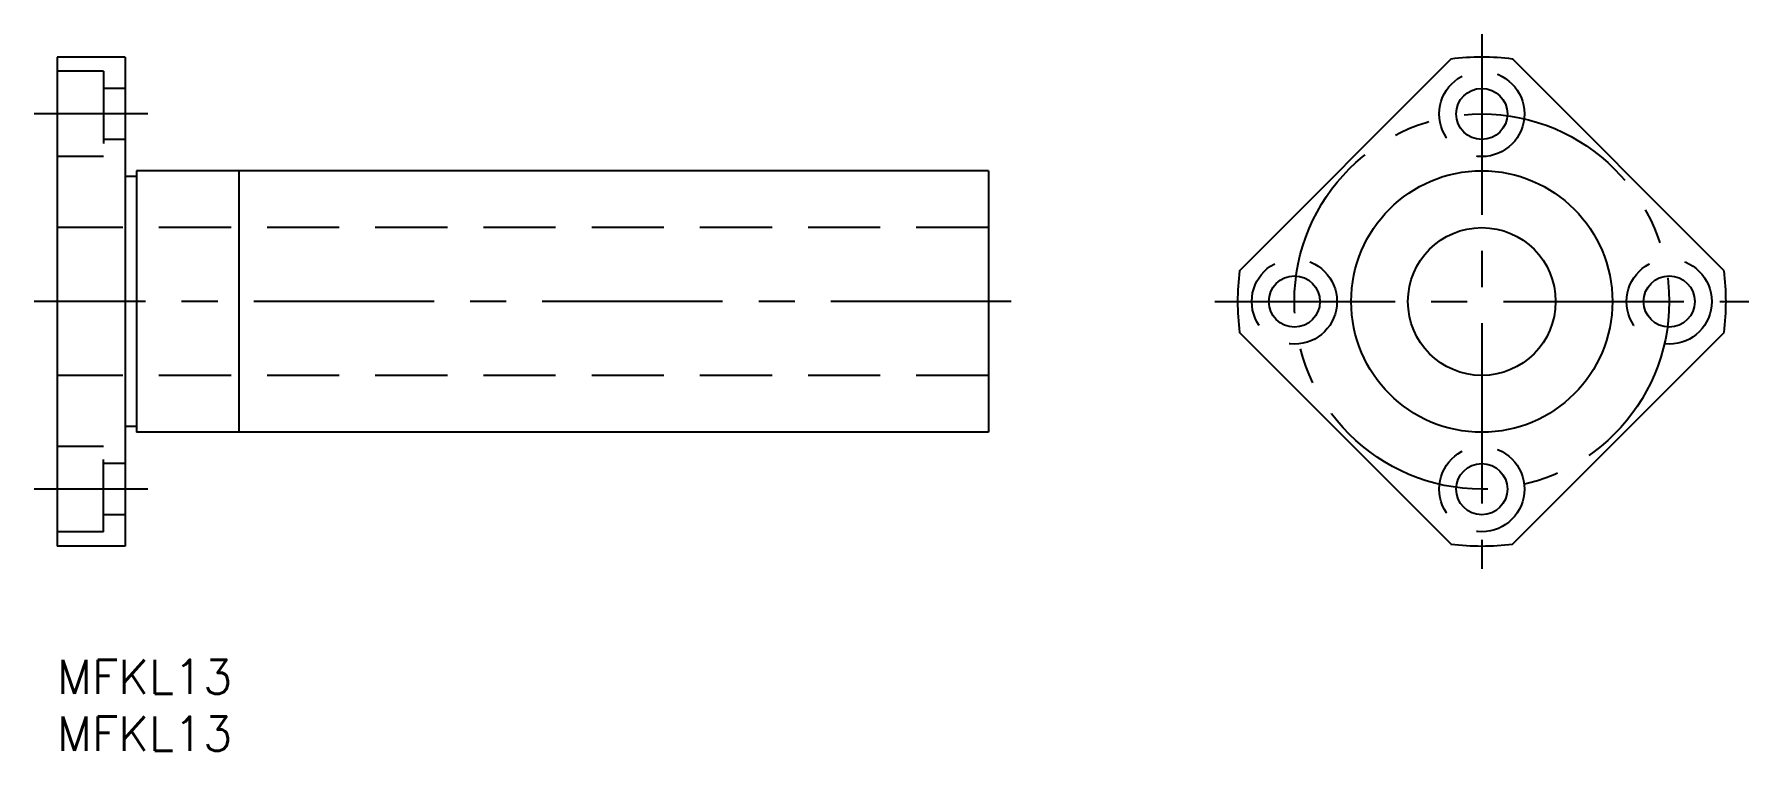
# Model space of a CAD drawing. Extents: x -2 to 149, y -8 to 55.
import ezdxf

# ---------------------------------------------------------------- set-up
doc = ezdxf.new("R2010")
doc.units = 0
doc.header["$LTSCALE"] = 0.5
doc.linetypes.add('CENTER', pattern=[50.8, 31.75, -6.35, 6.35, -6.35])
doc.linetypes.add('DASHED', pattern=[19.05, 12.7, -6.35])
for name, color, linetype in [('MSM_CENTER', 1, 'CENTER'), ('MSM_CONTINUOUS', 7, 'CONTINUOUS'), ('MSM_DASHED', 4, 'DASHED'), ('MSM_PART_NUMBER', 7, 'CONTINUOUS')]:
    doc.layers.add(name, color=color, linetype=linetype)
doc.styles.get("Standard").update_dxf_attribs({"font": 'txt.shx', "height": 3, "bigfont": 'bigfont.shx'})

# ---------------------------------------------------------------- blocks, each defined once
blk = doc.blocks.new('*U19')
at = {"layer": 'MSM_PART_NUMBER'}
blk.add_text('MFKL13', height=3, dxfattribs=at).set_placement((0, -3))
blk = doc.blocks.new('*U20')
at = {"layer": 'MSM_PART_NUMBER'}
blk.add_text('MFKL13', height=3, dxfattribs=at).set_placement((0, -8))

msp = doc.modelspace()

# ---------------------------------------------------------------- linework, layer by layer
at = {"layer": 'MSM_CENTER'}
for p, q in [((125.44, 55), (125.44, 8)), ((8, 48), (-2, 48)), ((84, 31.5), (-2, 31.5)), ((101.94, 31.5), (148.94, 31.5)), ((8, 15), (-2, 15))]:
    msp.add_line(p, q, dxfattribs=at)
msp.add_circle((125.44, 31.5), 16.5, dxfattribs=at)
at = {"layer": 'MSM_CONTINUOUS'}
for p, q in [((0, 53), (0, 10)), ((6, 53), (0, 53)), ((6, 53), (6, 10)), ((104.11, 34.21), (122.73, 52.83)), ((146.77, 34.21), (128.15, 52.83)), ((7, 42.5), (6, 42.5)), ((7, 43), (7, 20)), ((82, 43), (7, 43)), ((16, 43), (16, 20)), ((82, 43), (82, 20)), ((122.73, 10.17), (104.11, 28.79)), ((128.15, 10.17), (146.77, 28.79)), ((7, 20.5), (6, 20.5)), ((82, 20), (7, 20)), ((6, 10), (0, 10))]:
    msp.add_line(p, q, dxfattribs=at)
for centre, radius in [((125.44, 48), 2.25), ((125.44, 31.5), 11.5), ((125.44, 31.5), 6.5), ((108.94, 31.5), 2.25), ((141.94, 31.5), 2.25), ((125.44, 15), 2.25)]:
    msp.add_circle(centre, radius, dxfattribs=at)
for start, end in [(82.7492, 97.2508), (172.7492, 187.2508), (352.7492, 7.2508), (262.7492, 277.2508)]:
    msp.add_arc((125.44, 31.5), 21.5, start, end, dxfattribs=at)
at = {"layer": 'MSM_DASHED'}
for p, q in [((4.1, 51.75), (0, 51.75)), ((4.1, 51.75), (4.1, 44.25)), ((6, 50.25), (4.1, 50.25)), ((6, 45.75), (4.1, 45.75)), ((4.1, 44.25), (0, 44.25)), ((82, 38), (0, 38)), ((82, 25), (0, 25)), ((4.1, 18.75), (0, 18.75)), ((4.1, 11.25), (4.1, 18.75)), ((6, 17.25), (4.1, 17.25)), ((6, 12.75), (4.1, 12.75)), ((4.1, 11.25), (0, 11.25))]:
    msp.add_line(p, q, dxfattribs=at)
for centre in [(125.44, 48), (108.94, 31.5), (141.94, 31.5), (125.44, 15)]:
    msp.add_circle(centre, 3.75, dxfattribs=at)

# ---------------------------------------------------------------- block references
at = {"layer": 'MSM_CONTINUOUS'}
for name in ['*U19', '*U20']:
    msp.add_blockref(name, (0, 0), dxfattribs=at)

doc.saveas('drawing.dxf')
